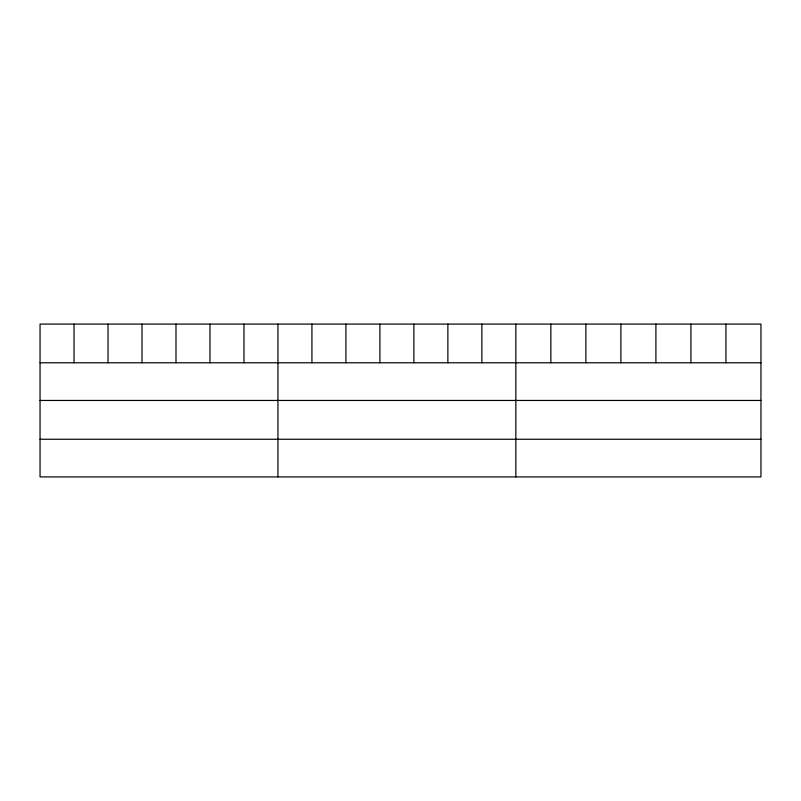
<?xml version="1.0" encoding="UTF-8"?>
<svg xmlns="http://www.w3.org/2000/svg" width="801" height="801" viewBox="0 0 801 801"><rect width="100%" height="100%" fill="white"/><g stroke="black" fill="none" stroke-linecap="round" stroke-linejoin="round"><path stroke-width="1.2" d="M760.95 400.45L760.95 324.085L40.05 324.085L40.05 476.915L760.95 476.915L760.95 400.45L40.05 400.45M40.05 362.783L760.95 362.783M40.05 439.248L760.95 439.248M725.936 324.085L725.936 362.783M690.923 324.085L690.923 362.783M655.909 324.085L655.909 362.783M620.885 324.085L620.885 362.783M585.871 324.085L585.871 362.783M550.858 324.085L550.858 362.783M515.844 324.085L515.844 476.915M481.862 324.085L481.862 362.783M447.869 324.085L447.869 362.783M413.887 324.085L413.887 362.783M379.904 324.085L379.904 362.783M345.922 324.085L345.922 362.783M311.929 324.085L311.929 362.783M277.947 324.085L277.947 476.915M243.965 324.085L243.965 362.783M209.972 324.085L209.972 362.783M175.99 324.085L175.99 362.783M142.007 324.085L142.007 362.783M108.025 324.085L108.025 362.783M74.032 324.085L74.032 362.783"/></g></svg>
